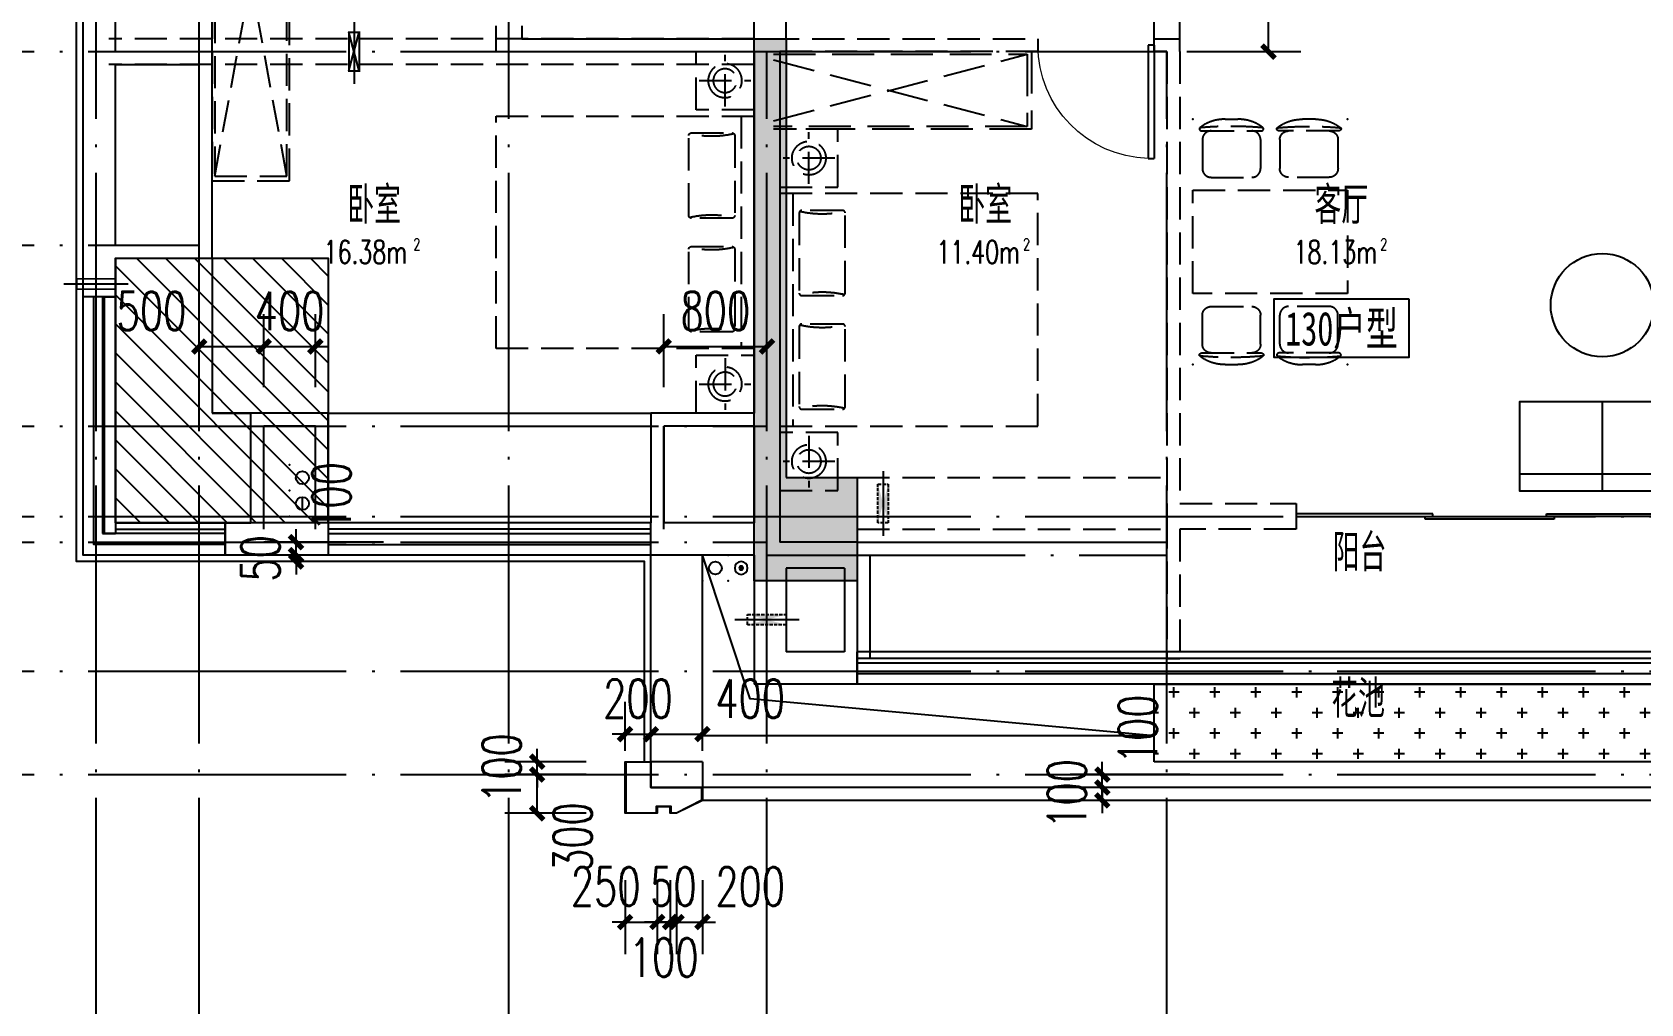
# Model space of a CAD drawing. Extents: x 41972 to 370663, y -1070170 to -56660.
# Drawn here: x 236102 to 248569, y -134063 to -126537 of the extents above; entities that cross this region are included whole.
import ezdxf
from ezdxf.enums import TextEntityAlignment as Align
from ezdxf.xclip import XClip

# ---------------------------------------------------------------- set-up
doc = ezdxf.new("R2010")
doc.units = 0
doc.header["$LTSCALE"] = 1000
doc.header["$MEASUREMENT"] = 0
doc.header["$XCLIPFRAME"] = 0
for name, pattern in [('130-bz$0$DASH', [0.35, 0.25, -0.1]), ('CG-BZC$0$DASH', [0.35, 0.25, -0.1]), ('DASH', [0.35, 0.25, -0.1]), ('DOTE', [2.42, 2, -0.2, 0.02, -0.2])]:
    doc.linetypes.add(name, pattern=pattern)
doc.layers.get('Defpoints').update_dxf_attribs({"color": 250})
for name, color, linetype in [('130-bz$0$A-FURN_家具', 251, 'Continuous'), ('130-bz$0$A-WALL-墙', 4, 'Continuous'), ('130-bz$0$A-WINDOW-门窗', 2, 'Continuous'), ('130-bz$0$A-填充', 8, 'Continuous'), ('130-bz$0$A-家具', 8, '130-bz$0$DASH'), ('130-bz$0$A-栏杆、扶手', 163, 'Continuous'), ('130-bz$0$A-看线（阳台、空调板、线脚、雨棚等）', 11, 'Continuous'), ('A-AXIS_轴号', 3, 'Continuous'), ('A-COLUMN_结构柱', 4, 'Continuous'), ('A-DOTE_轴线', 215, 'DOTE'), ('A-METAL_金属构件', 137, 'Continuous'), ('A-OVER_看线', 253, 'Continuous'), ('A-PUB_DIM_细部尺寸', 64, 'Continuous'), ('A-PUB_HATCH_柱填充', 9, 'Continuous'), ('A-WALL-墙', 4, 'Continuous'), ('A-套管', 140, 'Continuous'), ('A-投影线', 5, 'DASH'), ('A-楼板开洞', 1, 'Continuous'), ('A-立管', 6, 'Continuous'), ('CG-BZC$0$A-套管', 140, 'Continuous'), ('fur', 253, 'Continuous'), ('HXwz$0$A-房间名称', 31, 'Continuous'), ('SG-BZC$0$A-立管', 6, 'Continuous'), ('WALL', 9, 'Continuous')]:
    doc.layers.add(name, color=color, linetype=linetype)
doc.styles.add('_TCH_DIM_T3', font='SIMPLEX', dxfattribs={"width": 0.705882, "bigfont": 'GBCBIG.shx'})
doc.styles.add('HXwz$0$_TCH_SPACE', font='SIMPLEX', dxfattribs={"bigfont": 'GBCBIG'})
doc.styles.add('HXwz$0$TH-STYLE1', font='simhei.ttf', dxfattribs={"width": 0.7})
doc.dimstyles.new('_TCH_ARCH&&100', dxfattribs={"dimtxt": 297.5, "dimasz": 100, "dimexe": 250, "dimexo": 300, "dimgap": 126.25, "dimtad": 1, "dimdec": 0, "dimzin": 0, "dimdsep": 46, "dimtxsty": '_TCH_DIM_T3', "dimblk": 'ARCHTICK', "dimcen": 0.09, "dimclrt": 7, "dimazin": 2, "dimtfac": 1, "dimtdec": 0, "dimtix": 1, "dimtmove": 2, "dimatfit": 3, "dimfxl": 100, "dimtolj": 1, "dimtzin": 0, "dimarcsym": 0})

# ---------------------------------------------------------------- blocks, each defined once
blk = doc.blocks.new('130-bz$0$A$C15F22F64')
at = {"layer": '130-bz$0$A-FURN_家具', "linetype": '130-bz$0$DASH'}
for p, q in [((450, 0), (0, 0)), ((0, 0), (0, -450)), ((450, -450), (450, 0)), ((225, -425), (225, -25)), ((425, -225), (25, -225)), ((0, -450), (450, -450)), ((2000, -500), (0, -500)), ((0, -500), (0, -2300)), ((100, -500), (100, -2300)), ((2000, -2300), (2000, -500)), ((150, -650), (150, -1270)), ((150, -650), (150, -1270)), ((150, -650), (150, -1270)), ((486, -630), (170, -630)), ((486, -630), (170, -630)), ((486, -630), (170, -630)), ((506, -1270), (506, -650)), ((506, -1270), (506, -650)), ((506, -1270), (506, -650)), ((170, -1290), (486, -1290)), ((170, -1290), (486, -1290)), ((170, -1290), (486, -1290)), ((150, -1530), (150, -2150)), ((150, -1530), (150, -2150)), ((150, -1530), (150, -2150)), ((486, -1510), (170, -1510)), ((486, -1510), (170, -1510)), ((486, -1510), (170, -1510)), ((506, -2150), (506, -1530)), ((506, -2150), (506, -1530)), ((506, -2150), (506, -1530)), ((170, -2170), (486, -2170)), ((170, -2170), (486, -2170)), ((170, -2170), (486, -2170)), ((0, -2300), (2000, -2300)), ((450, -2350), (0, -2350)), ((0, -2350), (0, -2800)), ((450, -2800), (450, -2350)), ((225, -2375), (225, -2775)), ((425, -2575), (25, -2575)), ((0, -2800), (450, -2800))]:
    blk.add_line(p, q, dxfattribs=at)
for centre, radius in [((225, -225), 131), ((225, -225), 91.6), ((225, -2575), 131), ((225, -2575), 91.6)]:
    blk.add_circle(centre, radius, dxfattribs=at)
for centre, radius, start, end in [((170, -650), 20, 90, 180), ((170, -650), 20, 90, 180), ((170, -650), 20, 90, 180), ((328, 112), 768, 257.0583, 282.9417), ((328, 112), 768, 257.0583, 282.9417), ((328, 112), 768, 257.0583, 282.9417), ((486, -650), 20, 0, 90), ((486, -650), 20, 0, 90), ((486, -650), 20, 0, 90), ((170, -1270), 20, 180, 270), ((170, -1270), 20, 180, 270), ((170, -1270), 20, 180, 270), ((328, -2032), 768, 77.0583, 102.9417), ((328, -2032), 768, 77.0583, 102.9417), ((328, -2032), 768, 77.0583, 102.9417), ((486, -1270), 20, 270, 0), ((486, -1270), 20, 270, 0), ((486, -1270), 20, 270, 0), ((170, -1530), 20, 90, 180), ((170, -1530), 20, 90, 180), ((170, -1530), 20, 90, 180), ((328, -768), 768, 257.0583, 282.9417), ((328, -768), 768, 257.0583, 282.9417), ((328, -768), 768, 257.0583, 282.9417), ((486, -1530), 20, 0, 90), ((486, -1530), 20, 0, 90), ((486, -1530), 20, 0, 90), ((170, -2150), 20, 180, 270), ((170, -2150), 20, 180, 270), ((170, -2150), 20, 180, 270), ((328, -2912), 768, 77.0583, 102.9417), ((328, -2912), 768, 77.0583, 102.9417), ((328, -2912), 768, 77.0583, 102.9417), ((486, -2150), 20, 270, 0), ((486, -2150), 20, 270, 0), ((486, -2150), 20, 270, 0)]:
    blk.add_arc(centre, radius, start, end, dxfattribs=at)
blk = doc.blocks.new('130-bz$0$A$C0F097E94')
at = {"layer": '130-bz$0$A-FURN_家具', "linetype": '130-bz$0$DASH'}
for p, q in [((600, 3100), (0, 3100)), ((0, 3100), (0, 0)), ((580, 3066), (20, 3066)), ((20, 3066), (20, 34)), ((580, 34), (20, 3066)), ((20, 34), (580, 3066)), ((580, 34), (580, 3066)), ((600, 0), (600, 3100)), ((0, 0), (600, 0)), ((20, 34), (580, 34))]:
    blk.add_line(p, q, dxfattribs=at)
blk = doc.blocks.new('130-bz$0$A$C642F243C')
at = {"layer": '130-bz$0$A-FURN_家具', "linetype": '130-bz$0$DASH'}
for p, q in [((0, 600), (1300, 600)), ((0, 0), (0, 600)), ((1300, 600), (1300, 0)), ((20, 580), (1280, 580)), ((20, 20), (20, 580)), ((20, 580), (1280, 20)), ((20, 20), (1280, 580)), ((1280, 580), (1280, 20)), ((1300, 0), (0, 0)), ((1280, 20), (20, 20))]:
    blk.add_line(p, q, dxfattribs=at)
blk = doc.blocks.new('130-bz$0$A-chair-1')
at = {"layer": '130-bz$0$A-家具'}
for p, q in [((-360, -230), (-360, 230)), ((-360, -230), (-360, 230)), ((-292, 225), (-68, 225)), ((-292, 225), (-68, 225)), ((0, -158), (0, 158)), ((0, -158), (0, 158)), ((-450, -50), (-450, 50)), ((-450, -50), (-450, 50)), ((-292, -225), (-68, -225)), ((-292, -225), (-68, -225))]:
    blk.add_line(p, q, dxfattribs=at)
for centre, radius, start, end in [((-144, 56), 306, 141.5383, 181.1294), ((-144, 56), 306, 141.5383, 181.1294), ((2318, 0), 2713, 174.8023, 185.1977), ((2318, 0), 2713, 174.8023, 185.1977), ((-376, 239), 10, 67.33, 139.2735), ((-376, 239), 10, 67.33, 139.2735), ((-380, 230), 20, 0, 67.33), ((-380, 230), 20, 0, 67.33), ((-292, 158), 67.5, 90, 180), ((-292, 158), 67.5, 90, 180), ((-68, 158), 67.5, 0, 90), ((-68, 158), 67.5, 0, 90), ((-144, -56), 306, 178.8706, 218.4617), ((-144, -56), 306, 178.8706, 218.4617), ((-376, -239), 10, 220.7265, 292.67), ((-376, -239), 10, 220.7265, 292.67), ((-380, -230), 20, 292.67, 0), ((-380, -230), 20, 292.67, 0), ((-292, -158), 67.5, 180, 270), ((-292, -158), 67.5, 180, 270), ((-68, -158), 67.5, 270, 0), ((-68, -158), 67.5, 270, 0)]:
    blk.add_arc(centre, radius, start, end, dxfattribs=at)
blk = doc.blocks.new('130-bz$0$4人餐桌')
at = {"layer": '130-bz$0$A-家具'}
blk.add_lwpolyline([(0, -550), (1200, -550), (1200, -1350), (0, -1350)], close=True, dxfattribs=at)
for p in [(0, 0), (1200, 0), (0, -1900), (1200, -1900)]:
    blk.add_point(p, dxfattribs=at)
for p, rotation in [((300, -450), 270), ((900, -1450), 90)]:
    blk.add_blockref('130-bz$0$A-chair-1', p, dxfattribs=dict(at, rotation=rotation))
at = {"layer": '130-bz$0$A-家具', "xscale": -1}
for p, rotation in [((900, -450), 90), ((300, -1450), 270)]:
    blk.add_blockref('130-bz$0$A-chair-1', p, dxfattribs=dict(at, rotation=rotation))
blk = doc.blocks.new('130-bz$0$餐桌1')
at = {"layer": '130-bz$0$A-家具'}
blk.add_blockref('130-bz$0$4人餐桌', (0, 1), dxfattribs=at)
blk = doc.blocks.new('130-bz$0$$DorLib2D$00000001')
for p, q in [((0.45, 0.975), (0.5, 0.975)), ((0.45, 0), (0.45, 0.975)), ((0.5, 0), (0.5, 0.975)), ((0.5, 0), (0.45, 0))]:
    blk.add_line(p, q)
at = {"lineweight": 13}
blk.add_arc((0.475, 0), 0.975, 91.4693, 180, dxfattribs=at)
blk = doc.blocks.new('130-bz$0$$WINLIB2D$00000001')
at = {"color": 0}
for points in [[(-0.5, 0.5), (-0.5, -0.5)], [(-0.5, 0.5), (0.5, 0.5)], [(0.5, -0.5), (0.5, 0.5)], [(0.5, 0.1667), (-0.5, 0.1667)], [(0.5, -0.1667), (-0.5, -0.1667)], [(-0.5, -0.5), (0.5, -0.5)]]:
    blk.add_lwpolyline(points, dxfattribs=at)
blk = doc.blocks.new('130-bz$0$$DorLib2D$00000132')
at = {"color": 0, "linetype": 'Continuous'}
for p, q in [((-0.5, 0.1042), (-0.5, 0)), ((-0.1467, 0.1042), (-0.5, 0.1042)), ((-0.1467, 0), (-0.1467, 0.1042)), ((0.1467, 0.1042), (0.5, 0.1042)), ((0.1467, 0), (0.1467, 0.1042)), ((0.5, 0.1042), (0.5, 0)), ((-0.5, 0), (-0.1467, 0)), ((-0.1667, 0), (0.1667, 0)), ((-0.1667, -0.1042), (-0.1667, 0)), ((0.5, 0), (0.1467, 0)), ((0.1667, 0), (0.1667, -0.1042)), ((0.1667, -0.1042), (-0.1667, -0.1042))]:
    blk.add_line(p, q, dxfattribs=at)
blk = doc.blocks.new('$plan$00002591')
at = {"layer": 'fur'}
for p, q in [((800, -693), (800, 0)), ((1440, -693), (1440, 0)), ((2080, -133), (800, -133)), ((0, -800), (693, -800)), ((133, -800), (133, -2080))]:
    blk.add_line(p, q, dxfattribs=at)
blk.add_lwpolyline([(800, -693, 0.414214), (693, -800), (693, -1440), (693, -2080), (0, -2080), (0, -1440), (693, -1440), (0, -1440), (0, -800, -0.414214), (800, 0), (1440, 0), (2080, 0), (2080, -693), (1440, -693)], format="xyb", close=True, dxfattribs=at)
blk.add_circle((1440, -1440), 400, dxfattribs=at)
blk.add_arc((800, -800), 667, 90, 180, dxfattribs=at)
blk = doc.blocks.new('130-bz')
at = {"layer": '130-bz$0$A-填充'}
h = blk.add_hatch(dxfattribs=at)
h.set_pattern_fill('ANSI31,_O', color=8, scale=100)
h.set_pattern_definition([(45, (1766.67, 383.33), (-112.2532, 112.2532), [])])
h.paths.add_polyline_path([(14800, 1850), (16450, 1850), (16450, 3900), (14800, 3900)])
h = blk.add_hatch(dxfattribs=at)
h.set_pattern_fill('CROSS', color=8, scale=100)
h.set_pattern_definition([(0, (4564.46, 1700), (158.75, 158.75), [79.375, -238.125]), (90, (4604.15, 1660.31), (-158.75, 158.75), [79.375, -238.125])])
h.paths.add_polyline_path([(8400, 0), (8400, 600), (3350, 600), (3350, 0)])
blk.add_line((15700, 2700), (15400, 2700))
at = {"layer": '130-bz$0$A-WALL-墙'}
for p, q in [((16700, 5500), (16700, 7850)), ((15700, 5500), (15700, 7600)), ((15800, 5500), (15800, 7600)), ((16450, 5500), (16450, 7600)), ((13300, 5700), (13300, 5600)), ((13500, 5500), (13500, 5700)), ((8300, 5600), (8200, 5600)), ((8200, 5500), (8200, 5600)), ((8200, 5500), (8200, 5500)), ((11300, 5500), (11300, 2600)), ((13300, 5600), (11400, 5600)), ((11500, 5500), (11500, 2700)), ((13500, 5500), (11500, 5500)), ((15700, 3900), (15700, 5500)), ((16450, 5500), (15800, 5500)), ((16700, 4000), (16700, 5500)), ((16450, 5400), (15800, 5400)), ((15800, 4000), (15800, 5400)), ((16450, 4000), (16450, 5400)), ((16450, 4000), (15800, 4000)), ((16700, 3600), (16700, 4000)), ((16450, 3900), (15700, 3900)), ((16450, 3900), (16450, 3600)), ((16450, 3600), (16700, 3600)), ((16450, 3600), (16450, 1767)), ((16550, 3600), (16450, 3600)), ((16550, 3600), (16550, 1767)), ((11500, 2700), (12300, 2700)), ((12300, 2700), (12300, 1850)), ((14800, 2700), (15400, 2700)), ((14800, 1850), (14800, 2700)), ((15400, 1850), (15400, 2700)), ((11300, 2600), (11300, 1700)), ((11500, 2600), (12200, 2600)), ((11500, 2600), (11500, 1850)), ((12200, 2600), (12200, 1850)), ((14900, 2600), (15300, 2600)), ((14900, 1850), (14900, 2600)), ((15300, 1850), (15300, 2600)), ((11500, 1850), (12200, 1850)), ((12300, 1600), (12300, 1850)), ((14800, 1850), (14800, 1600)), ((14900, 1850), (15300, 1850)), ((15600, 1850), (15400, 1850)), ((15600, 1600), (15600, 1850)), ((16550, 1767), (16450, 1767)), ((10700, 1700), (10700, 850)), ((10700, 1700), (11300, 1700)), ((11300, 1700), (11300, 1700)), ((10800, 1500), (10800, 850)), ((10800, 1500), (11250, 1500)), ((11250, 1500), (11250, 850)), ((11500, 1600), (12200, 1600)), ((11500, 1600), (11500, 1600)), ((11500, 1600), (11500, 600)), ((12200, 1600), (12300, 1600)), ((14800, 1600), (14900, 1600)), ((14900, 1600), (15300, 1600)), ((15300, 1600), (15600, 1600)), ((10700, 850), (10700, 600)), ((10800, 850), (11250, 850)), ((10700, 600), (10800, 600)), ((10800, 600), (11500, 600))]:
    blk.add_line(p, q, dxfattribs=at)
at = {"layer": '130-bz$0$A-WALL-墙', "linetype": '130-bz$0$DASH'}
for p, q in [((8200, 5500), (8200, 2000)), ((8400, 5600), (8300, 5600)), ((8300, 5500), (8300, 1900)), ((8300, 5500), (8400, 5500)), ((8400, 5500), (8400, 5600)), ((11400, 5600), (9300, 5600)), ((9300, 5600), (9300, 5500)), ((9300, 5500), (11300, 5500)), ((8200, 2000), (7300, 2000)), ((7300, 2000), (7300, 1800)), ((8300, 1900), (8300, 800)), ((7300, 1800), (8200, 1800)), ((8200, 1800), (8200, 800)), ((8300, 800), (8200, 800))]:
    blk.add_line(p, q, dxfattribs=at)
at = {"layer": '130-bz$0$A-WINDOW-门窗'}
for p, q in [((15700, 3900), (15700, 2700)), ((16450, 3600), (16700, 3600)), ((14800, 2700), (12300, 2700)), ((15400, 2700), (15700, 2700)), ((15600, 1850), (15600, 1600)), ((10700, 1700), (8300, 1700))]:
    blk.add_line(p, q, dxfattribs=at)
for points in [[(15600, 1850), (16450, 1850), (16450, 3600)], [(15600, 1683), (16617, 1683), (16617, 3600)], [(15600, 1767), (16533, 1767), (16533, 3600)], [(15600, 1600), (16700, 1600), (16700, 3600)]]:
    blk.add_lwpolyline(points, dxfattribs=at)
at = {"layer": '130-bz$0$A-填充', "color": 8}
for points in [[(14800, 1850), (16450, 1850), (16450, 3900), (14800, 3900)], [(8400, 0), (8400, 600), (3350, 600), (3350, 0)]]:
    blk.add_lwpolyline(points, close=True, dxfattribs=at)
at = {"layer": '130-bz$0$A-栏杆、扶手'}
for p, q in [((3750, 850), (10700, 850)), ((3750, 800), (10700, 800))]:
    blk.add_line(p, q, dxfattribs=at)
for points in [[(12300, 1850), (14800, 1850)], [(12300, 1800), (14800, 1800)], [(16450, 1850), (15600, 1850)], [(16450, 1800), (15600, 1800)]]:
    blk.add_lwpolyline(points, dxfattribs=at)
at = {"layer": '130-bz$0$A-看线（阳台、空调板、线脚、雨棚等）'}
for points in [[(3350, -200), (12300, -200), (12300, 1600)], [(8400, 200), (11900, 200), (11900, 1600)], [(3350, 0), (3350, 0), (8400, 0)]]:
    blk.add_lwpolyline(points, dxfattribs=at)
at = {"layer": 'A-投影线'}
for p, q in [((8200, 5600), (8200, 6700)), ((8400, 5600), (8400, 6700)), ((11250, 5600), (11250, 6700)), ((11500, 5600), (11500, 6700)), ((11500, 5600), (16500, 5600)), ((11500, 5400), (16500, 5400)), ((10700, 2200), (8300, 2200)), ((10700, 1800), (8300, 1800))]:
    blk.add_line(p, q, dxfattribs=at)
at = {"layer": 'A-楼板开洞'}
blk.add_lwpolyline([(8400, 200), (11530, 487), (11900, 1600)], dxfattribs=at)
at = {"xscale": -1}
blk.add_blockref('130-bz$0$A$C0F097E94', (15700, 4500), dxfattribs=at)
ref = blk.add_blockref('130-bz$0$A$C642F243C', (11550, 4900), dxfattribs=dict(xscale=-1.6923))
XClip(ref).set_block_clipping_path([(118.17644629, -0.0000000033), (1300.0000000345, 599.9999999988)])
blk.add_blockref('130-bz$0$A$C15F22F64', (11500, 5500))
ref = blk.add_blockref('130-bz$0$A$C15F22F64', (11300, 4900), dxfattribs=dict(xscale=-1))
XClip(ref).set_block_clipping_path([(0, -2800.0001124165), (2061.4922778019, 0)])
at = {"yscale": -1}
blk.add_blockref('$plan$00002591', (3486, 2096), dxfattribs=at)
at = {"layer": '130-bz$0$A-WINDOW-门窗'}
for name, p, xscale, yscale, zscale, rotation in [('130-bz$0$$DorLib2D$00000001', (8850, 5550), 900, 900, 100, 180), ('130-bz$0$$DorLib2D$00000132', (5800, 1900), -3000, 200, 200, 359.9996300975443), ('130-bz$0$$WINLIB2D$00000001', (13550, 1725), 2500, -250, 250, 359.9999999999939)]:
    blk.add_blockref(name, p, dxfattribs=dict(at, xscale=xscale, yscale=yscale, zscale=zscale, rotation=rotation))
at = {"layer": '130-bz$0$A-WINDOW-门窗', "xscale": 7350, "yscale": 250, "zscale": 250}
blk.add_blockref('130-bz$0$$WINLIB2D$00000001', (7025, 725), dxfattribs=at)
at = {"layer": '130-bz$0$A-家具', "xscale": -1}
blk.add_blockref('130-bz$0$餐桌1', (8100, 4975), dxfattribs=at)
blk = doc.blocks.new('SG-BZC$0$ASDGASDF151')
at = {"layer": 'SG-BZC$0$A-立管'}
blk.add_lwpolyline([(50, -100), (150, -100)], dxfattribs=at)
blk.add_circle((100, -100), 50, dxfattribs=at)
for p in [(0, 0), (200, 0), (0, -200), (200, -200)]:
    blk.add_point(p, dxfattribs=at)
blk = doc.blocks.new('SG-BZC$0$立管%%c100')
at = {"layer": 'SG-BZC$0$A-立管'}
blk.add_circle((100, -100), 50, dxfattribs=at)
for p in [(0, 0), (200, 0), (0, -200), (200, -200)]:
    blk.add_point(p, dxfattribs=at)
blk = doc.blocks.new('34GTQ24TG')
at = {"layer": 'A-立管'}
blk.add_hatch(color=256, dxfattribs=at).paths.add_polyline_path([(0, -15, -1), (0, 15, -1), (0, -15)])
for radius in [50, 15]:
    blk.add_circle((0, 0), radius, dxfattribs=at)
blk = doc.blocks.new('SG-BZC')
at = {"layer": 'A-立管'}
blk.add_blockref('34GTQ24TG', (18750, 400), dxfattribs=at)
at = {"layer": 'SG-BZC$0$A-立管', "xscale": -0.9979199999999996, "yscale": 0.9979199999999996, "zscale": 0.9979199999999996}
blk.add_blockref('SG-BZC$0$立管%%c100', (22250, 1199), dxfattribs=at)
for name, p, rotation in [('SG-BZC$0$ASDGASDF151', (22250, 800), 270), ('SG-BZC$0$立管%%c100', (18850, 300), 180)]:
    blk.add_blockref(name, p, dxfattribs=dict(at, rotation=rotation))
blk = doc.blocks.new('CG-BZC$0$P-套管（卫生间排风洞）')
at = {"layer": 'CG-BZC$0$A-套管'}
blk.add_line((-250, 0), (250, 0), dxfattribs=at)
at = {"layer": 'CG-BZC$0$A-套管', "linetype": 'CG-BZC$0$DASH', "ltscale": 0.5, "const_width": 15}
blk.add_lwpolyline([(150, 40), (-150, 40), (-150, -40), (150, -40)], close=True, dxfattribs=at)
blk = doc.blocks.new('P-套管（空调预留洞低位）')
at = {"layer": 'A-套管', "ltscale": 0.5}
blk.add_line((250, 0), (-250, 0), dxfattribs=at)
at = {"layer": 'A-套管', "linetype": 'DASH', "ltscale": 0.5, "const_width": 15}
blk.add_lwpolyline([(-150, 40), (150, 40), (150, -40), (-150, -40)], close=True, dxfattribs=at)
at = {"layer": 'A-套管', "ltscale": 0.5}
for points in [[(-150, 40), (150, -40)], [(-150, -40), (150, 40)]]:
    blk.add_lwpolyline(points, dxfattribs=at)
blk = doc.blocks.new('P-套管（空调预留洞高位）')
at = {"layer": 'A-套管', "ltscale": 0.1}
h = blk.add_hatch(color=256, dxfattribs=at)
h.dxf.hatch_style = 1
h.paths.add_polyline_path([(150, 40), (-150, 40), (0, 0), (150, 40)])
h.paths.add_polyline_path([(0, 0), (-150, -40), (150, -40), (0, 0)])
blk.add_line((250, 0), (-250, 0), dxfattribs=at)
at = {"layer": 'A-套管', "linetype": 'DASH', "ltscale": 0.1}
blk.add_lwpolyline([(150, -40), (-150, -40), (-150, 40), (150, 40)], close=True, dxfattribs=at)
blk = doc.blocks.new('CG-BZC')
at = {"layer": 'A-套管', "xscale": -1, "rotation": 270}
blk.add_blockref('P-套管（空调预留洞低位）', (31040, -4500), dxfattribs=at)
at = {"layer": 'A-套管', "extrusion": (0, 0, -1), "zscale": -1}
for p, rotation in [((-26940, -8000), 90), ((-27840, -8900), 179.9999999999866)]:
    blk.add_blockref('P-套管（空调预留洞高位）', p, dxfattribs=dict(at, rotation=rotation))
at = {"layer": 'CG-BZC$0$A-套管'}
blk.add_blockref('CG-BZC$0$P-套管（卫生间排风洞）', (33040, -6300), dxfattribs=at)
blk = doc.blocks.new('A$C18840BC2')
at = {"layer": 'A-PUB_HATCH_柱填充'}
blk.add_hatch(color=256, dxfattribs=at).paths.add_polyline_path([(25800, 1500), (25800, 700), (26600, 700), (26600, 4900), (26350, 4900), (26350, 1500), (25800, 1500)])
at = {"layer": 'A-COLUMN_结构柱'}
for p, q in [((26600, 4900), (26350, 4900)), ((26350, 4900), (26350, 1500)), ((26600, 700), (26600, 4900)), ((25800, 1500), (25800, 700)), ((26350, 1500), (25800, 1500)), ((25800, 700), (26600, 700))]:
    blk.add_line(p, q, dxfattribs=at)
blk = doc.blocks.new('_ArchTick')
at = {"color": 0, "linetype": 'ByBlock', "const_width": 0.4}
blk.add_lwpolyline([(-0.5, -0.5), (0.5, 0.5)], dxfattribs=at)
blk = doc.blocks.new('*D5127')
at = {"layer": 'A-AXIS_轴号', "color": 0, "lineweight": -2, "transparency": 16777216}
for p, q in [((18153, 16300), (19037, 16300)), ((18787, 15000), (18787, 16300)), ((18153, 15000), (19037, 15000))]:
    blk.add_line(p, q, dxfattribs=at)
at = {"layer": 'Defpoints', "color": 0, "transparency": 16777216}
for p in [(17853, 16300), (18787, 16300), (17853, 15000)]:
    blk.add_point(p, dxfattribs=at)
at = {"layer": 'A-AXIS_轴号', "color": 0, "lineweight": -2, "transparency": 16777216, "xscale": 100, "yscale": 100, "zscale": 100}
for p, rotation in [((18787, 16300), 90), ((18787, 15000), 270)]:
    blk.add_blockref('_ArchTick', p, dxfattribs=dict(at, rotation=rotation))
at = {"layer": 'A-AXIS_轴号', "color": 7, "transparency": 16777216, "insert": (18512, 15650), "char_height": 297.5, "attachment_point": 5, "rotation": 90, "style": '_TCH_DIM_T3'}
blk.add_mtext('\\A1;1300', dxfattribs=at)
blk = doc.blocks.new('*D5207')
at = {"layer": 'A-PUB_DIM_细部尺寸', "color": 0, "lineweight": -2, "transparency": 16777216}
for p, q in [((14100, 12400), (14100, 12966)), ((14900, 12400), (14900, 12966)), ((14100, 12716), (14900, 12716))]:
    blk.add_line(p, q, dxfattribs=at)
at = {"layer": 'Defpoints', "color": 0, "transparency": 16777216}
for p in [(14900, 12716), (14100, 12100), (14900, 12100)]:
    blk.add_point(p, dxfattribs=at)
at = {"layer": 'A-PUB_DIM_细部尺寸', "color": 0, "lineweight": -2, "transparency": 16777216, "xscale": 100, "yscale": 100, "zscale": 100, "rotation": 180}
blk.add_blockref('_ArchTick', (14100, 12716), dxfattribs=at)
at = {"layer": 'A-PUB_DIM_细部尺寸', "color": 0, "lineweight": -2, "transparency": 16777216, "xscale": 100, "yscale": 100, "zscale": 100}
blk.add_blockref('_ArchTick', (14900, 12716), dxfattribs=at)
at = {"layer": 'A-PUB_DIM_细部尺寸', "color": 7, "transparency": 16777216, "insert": (14500, 12991), "char_height": 297.5, "attachment_point": 5, "style": '_TCH_DIM_T3'}
blk.add_mtext('\\A1;800', dxfattribs=at)
blk = doc.blocks.new('*D5208')
at = {"layer": 'A-PUB_DIM_细部尺寸', "color": 0, "lineweight": -2, "transparency": 16777216}
for p, q in [((11000, 12400), (11000, 12966)), ((11400, 12400), (11400, 12966)), ((11000, 12716), (10900, 12716)), ((11000, 12716), (11400, 12716)), ((11400, 12716), (11500, 12716))]:
    blk.add_line(p, q, dxfattribs=at)
at = {"layer": 'Defpoints', "color": 0, "transparency": 16777216}
for p in [(11400, 12716), (11000, 12100), (11400, 12100)]:
    blk.add_point(p, dxfattribs=at)
at = {"layer": 'A-PUB_DIM_细部尺寸', "color": 0, "lineweight": -2, "transparency": 16777216, "xscale": 100, "yscale": 100, "zscale": 100}
blk.add_blockref('_ArchTick', (11000, 12716), dxfattribs=at)
at = {"layer": 'A-PUB_DIM_细部尺寸', "color": 0, "lineweight": -2, "transparency": 16777216, "xscale": 100, "yscale": 100, "zscale": 100, "rotation": 180}
blk.add_blockref('_ArchTick', (11400, 12716), dxfattribs=at)
at = {"layer": 'A-PUB_DIM_细部尺寸', "color": 7, "transparency": 16777216, "insert": (11200, 12991), "char_height": 297.5, "attachment_point": 5, "style": '_TCH_DIM_T3'}
blk.add_mtext('\\A1;400', dxfattribs=at)
blk = doc.blocks.new('*D5209')
at = {"layer": 'A-PUB_DIM_细部尺寸', "color": 0, "lineweight": -2, "transparency": 16777216}
for p, q in [((10500, 12400), (10500, 12966)), ((11000, 12400), (11000, 12966)), ((10500, 12716), (11000, 12716))]:
    blk.add_line(p, q, dxfattribs=at)
at = {"layer": 'Defpoints', "color": 0, "transparency": 16777216}
for p in [(11000, 12716), (10500, 12100), (11000, 12100)]:
    blk.add_point(p, dxfattribs=at)
at = {"layer": 'A-PUB_DIM_细部尺寸', "color": 0, "lineweight": -2, "transparency": 16777216, "xscale": 100, "yscale": 100, "zscale": 100, "rotation": 180}
blk.add_blockref('_ArchTick', (10500, 12716), dxfattribs=at)
at = {"layer": 'A-PUB_DIM_细部尺寸', "color": 0, "lineweight": -2, "transparency": 16777216, "xscale": 100, "yscale": 100, "zscale": 100}
blk.add_blockref('_ArchTick', (11000, 12716), dxfattribs=at)
at = {"layer": 'A-PUB_DIM_细部尺寸', "color": 7, "transparency": 16777216, "insert": (10130, 12991), "char_height": 297.5, "attachment_point": 5, "style": '_TCH_DIM_T3'}
blk.add_mtext('\\A1;500', dxfattribs=at)
blk = doc.blocks.new('HXwz$0$户型编号')
at = {"layer": 'HXwz$0$A-房间名称'}
blk.add_lwpolyline([(-700, 300), (700, 300), (700, -300), (-700, -300)], close=True, dxfattribs=at)
at = {"layer": 'HXwz$0$A-房间名称', "style": 'HXwz$0$TH-STYLE1', "width": 0.7}
blk.add_attdef('房间编号', text='', height=350, dxfattribs=at).set_placement((0, 0), align=Align.MIDDLE)
blk = doc.blocks.new('HXwz')
at = {"layer": 'HXwz$0$A-房间名称'}
ref = blk.add_blockref('HXwz$0$户型编号', (107753, 1159), dxfattribs=dict(at, xscale=-0.7484399999999997, yscale=0.7484399999999997, zscale=0.7484399999999997))
ref.add_attrib('房间编号', '130户型', dxfattribs={"layer": '0', "height": 262, "style": 'HXwz$0$TH-STYLE1', "width": 0.7}).set_placement((107753, 1159), align=Align.MIDDLE)
at = {"layer": 'HXwz$0$A-房间名称', "style": 'HXwz$0$_TCH_SPACE'}
for s, p in [('卧室', (100047, 1965)), ('卧室', (104783, 1965)), ('客厅', (107543, 1965)), ('阳台', (107684, -726)), ('花池', (107673, -1859))]:
    blk.add_text(s, height=289.4, dxfattribs=at).set_placement(p)
at = {"layer": 'HXwz$0$A-房间名称', "style": 'HXwz$0$_TCH_SPACE', "width": 0.705882}
for s, height, p in [('16.38m', 178.5, (99864, 1658)), ('2', 89.2, (100560, 1763)), ('11.40m', 178.5, (104613, 1658)), ('2', 89.2, (105285, 1763)), ('18.13m', 178.5, (107381, 1658)), ('2', 89.2, (108053, 1763))]:
    blk.add_text(s, height=height, dxfattribs=at).set_placement(p)
blk = doc.blocks.new('A$C09CB0F95')
at = {"layer": 'A-METAL_金属构件'}
blk.add_lwpolyline([(200, 395), (5, 395), (5, 5), (245, 5), (245, 55), (355, 55), (355, 5), (399, 5), (595, 104), (595, 200), (600, 200), (600, 100), (400, 0), (350, 0), (350, 50), (250, 50), (250, 0), (0, 0), (0, 400), (200, 400)], close=True, dxfattribs=at)
blk.add_lwpolyline([(200, 395), (200, 200), (595, 200)], dxfattribs=at)
blk = doc.blocks.new('e32')
at = {"layer": 'A-OVER_看线'}
for points in [[(111096, 174465), (111096, 176015), (115496, 176015), (115496, 184615), (112246, 184615)], [(99246, 174165), (106646, 174165), (106646, 174165), (110646, 174165)]]:
    blk.add_lwpolyline(points, dxfattribs=at)
at = {"layer": 'A-WALL-墙'}
for p, q in [((110646, 174465), (111046, 174465)), ((110646, 174465), (110646, 174265)), ((111046, 174465), (111046, 174265)), ((110646, 174265), (111046, 174265))]:
    blk.add_line(p, q, dxfattribs=at)
at = {"layer": 'A-METAL_金属构件', "xscale": -1}
blk.add_blockref('A$C09CB0F95', (111246, 174065), dxfattribs=at)
blk = doc.blocks.new('*D6469')
at = {"layer": 'A-PUB_DIM_细部尺寸', "color": 0, "lineweight": -2, "transparency": 16777216}
for p, q in [((240397, -132287), (239766, -132287)), ((240016, -132587), (240016, -132287)), ((240397, -132587), (239766, -132587))]:
    blk.add_line(p, q, dxfattribs=at)
at = {"layer": 'Defpoints', "color": 0, "transparency": 16777216}
for p in [(240016, -132287), (240697, -132287), (240697, -132587)]:
    blk.add_point(p, dxfattribs=at)
at = {"layer": 'A-PUB_DIM_细部尺寸', "color": 0, "lineweight": -2, "transparency": 16777216, "xscale": 100, "yscale": 100, "zscale": 100}
for p, rotation in [((240016, -132287), 90), ((240016, -132587), 270)]:
    blk.add_blockref('_ArchTick', p, dxfattribs=dict(at, rotation=rotation))
at = {"layer": 'A-PUB_DIM_细部尺寸', "color": 7, "transparency": 16777216, "insert": (240291, -132772), "char_height": 297.5, "attachment_point": 5, "rotation": 90, "style": '_TCH_DIM_T3'}
blk.add_mtext('\\A1;300', dxfattribs=at)
blk = doc.blocks.new('*D6470')
at = {"layer": 'A-PUB_DIM_细部尺寸', "color": 0, "lineweight": -2, "transparency": 16777216}
for p, q in [((240016, -132187), (240016, -132087)), ((240397, -132187), (239766, -132187)), ((240016, -132287), (240016, -132187)), ((240397, -132287), (239766, -132287)), ((240016, -132287), (240016, -132387))]:
    blk.add_line(p, q, dxfattribs=at)
at = {"layer": 'Defpoints', "color": 0, "transparency": 16777216}
for p in [(240016, -132187), (240697, -132187), (240697, -132287)]:
    blk.add_point(p, dxfattribs=at)
at = {"layer": 'A-PUB_DIM_细部尺寸', "color": 0, "lineweight": -2, "transparency": 16777216, "xscale": 100, "yscale": 100, "zscale": 100}
for p, rotation in [((240016, -132187), 270), ((240016, -132287), 90)]:
    blk.add_blockref('_ArchTick', p, dxfattribs=dict(at, rotation=rotation))
at = {"layer": 'A-PUB_DIM_细部尺寸', "color": 7, "transparency": 16777216, "insert": (239741, -132237), "char_height": 297.5, "attachment_point": 5, "rotation": 90, "style": '_TCH_DIM_T3'}
blk.add_mtext('\\A1;100', dxfattribs=at)
blk = doc.blocks.new('*D6471')
at = {"layer": 'A-PUB_DIM_细部尺寸', "color": 0, "lineweight": -2, "transparency": 16777216}
for p, q in [((241097, -133105), (241097, -133679)), ((241297, -133105), (241297, -133679)), ((241097, -133429), (240997, -133429)), ((241097, -133429), (241297, -133429)), ((241297, -133429), (241397, -133429))]:
    blk.add_line(p, q, dxfattribs=at)
at = {"layer": 'Defpoints', "color": 0, "transparency": 16777216}
for p in [(241097, -132805), (241297, -132805), (241297, -133429)]:
    blk.add_point(p, dxfattribs=at)
at = {"layer": 'A-PUB_DIM_细部尺寸', "color": 0, "lineweight": -2, "transparency": 16777216, "xscale": 100, "yscale": 100, "zscale": 100}
blk.add_blockref('_ArchTick', (241097, -133429), dxfattribs=at)
at = {"layer": 'A-PUB_DIM_细部尺寸', "color": 0, "lineweight": -2, "transparency": 16777216, "xscale": 100, "yscale": 100, "zscale": 100, "rotation": 180}
blk.add_blockref('_ArchTick', (241297, -133429), dxfattribs=at)
at = {"layer": 'A-PUB_DIM_细部尺寸', "color": 7, "transparency": 16777216, "insert": (241667, -133154), "char_height": 297.5, "attachment_point": 5, "style": '_TCH_DIM_T3'}
blk.add_mtext('\\A1;200', dxfattribs=at)
blk = doc.blocks.new('*D6472')
at = {"layer": 'A-PUB_DIM_细部尺寸', "color": 0, "lineweight": -2, "transparency": 16777216}
for p, q in [((241047, -133105), (241047, -133679)), ((241097, -133105), (241097, -133679)), ((241047, -133429), (240947, -133429)), ((241047, -133429), (241097, -133429)), ((241097, -133429), (241197, -133429))]:
    blk.add_line(p, q, dxfattribs=at)
at = {"layer": 'Defpoints', "color": 0, "transparency": 16777216}
for p in [(241047, -132805), (241097, -132805), (241097, -133429)]:
    blk.add_point(p, dxfattribs=at)
at = {"layer": 'A-PUB_DIM_细部尺寸', "color": 0, "lineweight": -2, "transparency": 16777216, "xscale": 100, "yscale": 100, "zscale": 100}
blk.add_blockref('_ArchTick', (241047, -133429), dxfattribs=at)
at = {"layer": 'A-PUB_DIM_细部尺寸', "color": 0, "lineweight": -2, "transparency": 16777216, "xscale": 100, "yscale": 100, "zscale": 100, "rotation": 180}
blk.add_blockref('_ArchTick', (241097, -133429), dxfattribs=at)
at = {"layer": 'A-PUB_DIM_细部尺寸', "color": 7, "transparency": 16777216, "insert": (241072, -133154), "char_height": 297.5, "attachment_point": 5, "style": '_TCH_DIM_T3'}
blk.add_mtext('\\A1;50', dxfattribs=at)
blk = doc.blocks.new('*D6473')
at = {"layer": 'A-PUB_DIM_细部尺寸', "color": 0, "lineweight": -2, "transparency": 16777216}
for p, q in [((240947, -133105), (240947, -133679)), ((241047, -133105), (241047, -133679)), ((240947, -133429), (240847, -133429)), ((240947, -133429), (241047, -133429)), ((241047, -133429), (241147, -133429))]:
    blk.add_line(p, q, dxfattribs=at)
at = {"layer": 'Defpoints', "color": 0, "transparency": 16777216}
for p in [(240947, -132805), (241047, -132805), (241047, -133429)]:
    blk.add_point(p, dxfattribs=at)
at = {"layer": 'A-PUB_DIM_细部尺寸', "color": 0, "lineweight": -2, "transparency": 16777216, "xscale": 100, "yscale": 100, "zscale": 100}
blk.add_blockref('_ArchTick', (240947, -133429), dxfattribs=at)
at = {"layer": 'A-PUB_DIM_细部尺寸', "color": 0, "lineweight": -2, "transparency": 16777216, "xscale": 100, "yscale": 100, "zscale": 100, "rotation": 180}
blk.add_blockref('_ArchTick', (241047, -133429), dxfattribs=at)
at = {"layer": 'A-PUB_DIM_细部尺寸', "color": 7, "transparency": 16777216, "insert": (240997, -133704), "char_height": 297.5, "attachment_point": 5, "style": '_TCH_DIM_T3'}
blk.add_mtext('\\A1;100', dxfattribs=at)
blk = doc.blocks.new('*D6474')
at = {"layer": 'A-PUB_DIM_细部尺寸', "color": 0, "lineweight": -2, "transparency": 16777216}
for p, q in [((240697, -133105), (240697, -133679)), ((240947, -133105), (240947, -133679)), ((240697, -133429), (240597, -133429)), ((240697, -133429), (240947, -133429)), ((240947, -133429), (241047, -133429))]:
    blk.add_line(p, q, dxfattribs=at)
at = {"layer": 'Defpoints', "color": 0, "transparency": 16777216}
for p in [(240697, -132805), (240947, -132805), (240947, -133429)]:
    blk.add_point(p, dxfattribs=at)
at = {"layer": 'A-PUB_DIM_细部尺寸', "color": 0, "lineweight": -2, "transparency": 16777216, "xscale": 100, "yscale": 100, "zscale": 100}
blk.add_blockref('_ArchTick', (240697, -133429), dxfattribs=at)
at = {"layer": 'A-PUB_DIM_细部尺寸', "color": 0, "lineweight": -2, "transparency": 16777216, "xscale": 100, "yscale": 100, "zscale": 100, "rotation": 180}
blk.add_blockref('_ArchTick', (240947, -133429), dxfattribs=at)
at = {"layer": 'A-PUB_DIM_细部尺寸', "color": 7, "transparency": 16777216, "insert": (240547, -133154), "char_height": 297.5, "attachment_point": 5, "style": '_TCH_DIM_T3'}
blk.add_mtext('\\A1;250', dxfattribs=at)
blk = doc.blocks.new('*D6475')
at = {"layer": 'A-PUB_DIM_细部尺寸', "color": 0, "lineweight": -2, "transparency": 16777216}
for p, q in [((240897, -132102), (240897, -131724)), ((241297, -132102), (241297, -131724)), ((240897, -131974), (241297, -131974))]:
    blk.add_line(p, q, dxfattribs=at)
at = {"layer": 'Defpoints', "color": 0, "transparency": 16777216}
for p in [(241297, -131974), (240897, -132402), (241297, -132402)]:
    blk.add_point(p, dxfattribs=at)
at = {"layer": 'A-PUB_DIM_细部尺寸', "color": 0, "lineweight": -2, "transparency": 16777216, "xscale": 100, "yscale": 100, "zscale": 100, "rotation": 180}
blk.add_blockref('_ArchTick', (240897, -131974), dxfattribs=at)
at = {"layer": 'A-PUB_DIM_细部尺寸', "color": 0, "lineweight": -2, "transparency": 16777216, "xscale": 100, "yscale": 100, "zscale": 100}
blk.add_blockref('_ArchTick', (241297, -131974), dxfattribs=at)
at = {"layer": 'A-PUB_DIM_细部尺寸', "color": 7, "transparency": 16777216, "insert": (241667, -131699), "char_height": 297.5, "attachment_point": 5, "style": '_TCH_DIM_T3'}
blk.add_mtext('\\A1;400', dxfattribs=at)
blk = doc.blocks.new('*D6476')
at = {"layer": 'A-PUB_DIM_细部尺寸', "color": 0, "lineweight": -2, "transparency": 16777216}
for p, q in [((240697, -132102), (240697, -131724)), ((240897, -132102), (240897, -131724)), ((240697, -131974), (240597, -131974)), ((240697, -131974), (240897, -131974)), ((240897, -131974), (240997, -131974))]:
    blk.add_line(p, q, dxfattribs=at)
at = {"layer": 'Defpoints', "color": 0, "transparency": 16777216}
for p in [(240897, -131974), (240697, -132402), (240897, -132402)]:
    blk.add_point(p, dxfattribs=at)
at = {"layer": 'A-PUB_DIM_细部尺寸', "color": 0, "lineweight": -2, "transparency": 16777216, "xscale": 100, "yscale": 100, "zscale": 100}
blk.add_blockref('_ArchTick', (240697, -131974), dxfattribs=at)
at = {"layer": 'A-PUB_DIM_细部尺寸', "color": 0, "lineweight": -2, "transparency": 16777216, "xscale": 100, "yscale": 100, "zscale": 100, "rotation": 180}
blk.add_blockref('_ArchTick', (240897, -131974), dxfattribs=at)
at = {"layer": 'A-PUB_DIM_细部尺寸', "color": 7, "transparency": 16777216, "insert": (240797, -131699), "char_height": 297.5, "attachment_point": 5, "style": '_TCH_DIM_T3'}
blk.add_mtext('\\A1;200', dxfattribs=at)
blk = doc.blocks.new('*D6514')
at = {"layer": 'A-PUB_DIM_细部尺寸', "color": 0, "lineweight": -2, "transparency": 16777216}
for p, q in [((244396, -132287), (244396, -132187)), ((245073, -132287), (244146, -132287)), ((245073, -132387), (244146, -132387)), ((244396, -132387), (244396, -132287)), ((244396, -132387), (244396, -132487))]:
    blk.add_line(p, q, dxfattribs=at)
at = {"layer": 'Defpoints', "color": 0, "transparency": 16777216}
for p in [(244396, -132287), (245373, -132287), (245373, -132387)]:
    blk.add_point(p, dxfattribs=at)
at = {"layer": 'A-PUB_DIM_细部尺寸', "color": 0, "lineweight": -2, "transparency": 16777216, "xscale": 100, "yscale": 100, "zscale": 100}
for p, rotation in [((244396, -132287), 270), ((244396, -132387), 90)]:
    blk.add_blockref('_ArchTick', p, dxfattribs=dict(at, rotation=rotation))
at = {"layer": 'A-PUB_DIM_细部尺寸', "color": 7, "transparency": 16777216, "insert": (244671, -131937), "char_height": 297.5, "attachment_point": 5, "rotation": 90, "style": '_TCH_DIM_T3'}
blk.add_mtext('\\A1;100', dxfattribs=at)
blk = doc.blocks.new('*D6515')
at = {"layer": 'A-PUB_DIM_细部尺寸', "color": 0, "lineweight": -2, "transparency": 16777216}
for p, q in [((245073, -132387), (244146, -132387)), ((244396, -132387), (244396, -132287)), ((244396, -132487), (244396, -132387)), ((245073, -132487), (244146, -132487)), ((244396, -132487), (244396, -132587))]:
    blk.add_line(p, q, dxfattribs=at)
at = {"layer": 'Defpoints', "color": 0, "transparency": 16777216}
for p in [(244396, -132387), (245373, -132387), (245373, -132487)]:
    blk.add_point(p, dxfattribs=at)
at = {"layer": 'A-PUB_DIM_细部尺寸', "color": 0, "lineweight": -2, "transparency": 16777216, "xscale": 100, "yscale": 100, "zscale": 100}
for p, rotation in [((244396, -132387), 270), ((244396, -132487), 90)]:
    blk.add_blockref('_ArchTick', p, dxfattribs=dict(at, rotation=rotation))
at = {"layer": 'A-PUB_DIM_细部尺寸', "color": 7, "transparency": 16777216, "insert": (244121, -132437), "char_height": 297.5, "attachment_point": 5, "rotation": 90, "style": '_TCH_DIM_T3'}
blk.add_mtext('\\A1;100', dxfattribs=at)
blk = doc.blocks.new('*D6516')
at = {"layer": 'A-PUB_DIM_细部尺寸', "color": 0, "lineweight": -2, "transparency": 16777216}
for p, q in [((238147, -130487), (238147, -130387)), ((238824, -130487), (237897, -130487)), ((238147, -130587), (238147, -130487)), ((238824, -130587), (237897, -130587)), ((238147, -130587), (238147, -130687))]:
    blk.add_line(p, q, dxfattribs=at)
at = {"layer": 'Defpoints', "color": 0, "transparency": 16777216}
for p in [(238147, -130487), (239124, -130487), (239124, -130587)]:
    blk.add_point(p, dxfattribs=at)
at = {"layer": 'A-PUB_DIM_细部尺寸', "color": 0, "lineweight": -2, "transparency": 16777216, "xscale": 100, "yscale": 100, "zscale": 100}
for p, rotation in [((238147, -130487), 270), ((238147, -130587), 90)]:
    blk.add_blockref('_ArchTick', p, dxfattribs=dict(at, rotation=rotation))
at = {"layer": 'A-PUB_DIM_细部尺寸', "color": 7, "transparency": 16777216, "insert": (238422, -130137), "char_height": 297.5, "attachment_point": 5, "rotation": 90, "style": '_TCH_DIM_T3'}
blk.add_mtext('\\A1;100', dxfattribs=at)
blk = doc.blocks.new('*D6517')
at = {"layer": 'A-PUB_DIM_细部尺寸', "color": 0, "lineweight": -2, "transparency": 16777216}
for p, q in [((238147, -130587), (238147, -130487)), ((238824, -130587), (237897, -130587)), ((238824, -130637), (237897, -130637)), ((238147, -130637), (238147, -130587)), ((238147, -130637), (238147, -130737))]:
    blk.add_line(p, q, dxfattribs=at)
at = {"layer": 'Defpoints', "color": 0, "transparency": 16777216}
for p in [(238147, -130587), (239124, -130587), (239124, -130637)]:
    blk.add_point(p, dxfattribs=at)
at = {"layer": 'A-PUB_DIM_细部尺寸', "color": 0, "lineweight": -2, "transparency": 16777216, "xscale": 100, "yscale": 100, "zscale": 100}
for p, rotation in [((238147, -130587), 270), ((238147, -130637), 90)]:
    blk.add_blockref('_ArchTick', p, dxfattribs=dict(at, rotation=rotation))
at = {"layer": 'A-PUB_DIM_细部尺寸', "color": 7, "transparency": 16777216, "insert": (237872, -130612), "char_height": 297.5, "attachment_point": 5, "rotation": 90, "style": '_TCH_DIM_T3'}
blk.add_mtext('\\A1;50', dxfattribs=at)
blk = doc.blocks.new('A$C5F987C3E')
at = {"layer": 'A-DOTE_轴线'}
for p, q in [((9700, 4800), (9700, 27200)), ((10500, 4800), (10500, 27200)), ((12900, 4800), (12900, 27200)), ((4800, 15000), (18000, 15000)), ((14900, 4800), (14900, 15000)), ((18000, 4800), (18000, 15000)), ((4800, 13500), (10500, 13500)), ((4800, 12100), (14900, 12100)), ((11000, 11300), (11000, 12100)), ((11400, 11300), (11400, 12100)), ((14100, 11300), (14100, 12100)), ((4800, 11400), (23100, 11400)), ((4800, 11200), (14900, 11200)), ((14900, 11100), (18000, 11100)), ((15700, 10300), (15700, 11100)), ((4800, 10200), (26300, 10200)), ((4800, 9400), (26300, 9400))]:
    blk.add_line(p, q, dxfattribs=at)
at = {"layer": 'A-AXIS_轴号'}
dim = blk.add_aligned_dim(p1=(17853.3, 15000), p2=(17853.3, 16300), distance=-933.7, dimstyle='_TCH_ARCH&&100', dxfattribs=at)
dim.commit()
dim.dimension.update_dxf_attribs({"geometry": '*D5127', "text_midpoint": (18512, 15650)})
at = {"layer": 'A-PUB_DIM_细部尺寸'}
dim = blk.add_linear_dim(base=(11000, 12716.4), p1=(10500, 12100), p2=(11000, 12100), angle=360, dimstyle='_TCH_ARCH&&100', dxfattribs=at)
dim.commit()
dim.dimension.update_dxf_attribs({"geometry": '*D5209', "text_midpoint": (10130, 12991.4), "dimtype": 161})
for p1, p2, picture, middle in [((11000, 12100), (11400, 12100), '*D5208', (11200, 12991.4)), ((14100, 12100), (14900, 12100), '*D5207', (14500, 12991.4))]:
    dim = blk.add_aligned_dim(p1=p1, p2=p2, distance=616.4, dimstyle='_TCH_ARCH&&100', dxfattribs=at)
    dim.commit()
    dim.dimension.update_dxf_attribs({"geometry": picture, "text_midpoint": middle})
blk = doc.blocks.new('7d')
at = {"layer": 'A-PUB_DIM_细部尺寸'}
for base, p1, p2, angle, picture, middle in [((238147, -130486.5), (239124.2, -130586.5), (239124.2, -130486.5), 90, '*D6516', (238422, -130136.5)), ((241297, -131974.1), (240897, -132402.1), (241297, -132402.1), 0, '*D6475', (241667, -131699.1)), ((244396, -132286.5), (245373.2, -132386.5), (245373.2, -132286.5), 90, '*D6514', (244671, -131936.5)), ((240016.2, -132286.5), (240697, -132586.5), (240697, -132286.5), 90, '*D6469', (240291.2, -132771.6)), ((240947, -133428.8), (240697, -132805.4), (240947, -132805.4), 0, '*D6474', (240546.8, -133153.8)), ((241047, -133428.8), (240947, -132805.4), (241047, -132805.4), 0, '*D6473', (240997, -133703.8)), ((241297, -133428.8), (241097, -132805.4), (241297, -132805.4), 0, '*D6471', (241667, -133153.8))]:
    dim = blk.add_linear_dim(base=base, p1=p1, p2=p2, angle=angle, dimstyle='_TCH_ARCH&&100', dxfattribs=at)
    dim.commit()
    dim.dimension.update_dxf_attribs({"geometry": picture, "text_midpoint": middle, "dimtype": 161})
for p1, p2, distance, picture, middle in [((239124.2, -130636.5), (239124.2, -130586.5), 977.2, '*D6517', (237872, -130611.5)), ((240697, -132402.1), (240897, -132402.1), 428, '*D6476', (240797, -131699.1)), ((240697, -132286.5), (240697, -132186.5), 680.8, '*D6470', (239741.2, -132236.5)), ((245373.2, -132486.5), (245373.2, -132386.5), 977.2, '*D6515', (244121, -132436.5)), ((241047, -132805.4), (241097, -132805.4), -623.4, '*D6472', (241072, -133153.8))]:
    dim = blk.add_aligned_dim(p1=p1, p2=p2, distance=distance, dimstyle='_TCH_ARCH&&100', dxfattribs=at)
    dim.commit()
    dim.dimension.update_dxf_attribs({"geometry": picture, "text_midpoint": middle})

msp = doc.modelspace()

# ---------------------------------------------------------------- block references
for name, p in [('A$C5F987C3E', (226897, -141687)), ('7d', (0, 0)), ('HXwz', (138497, -129987))]:
    msp.add_blockref(name, p)
at = {"xscale": -1}
for name, p in [('SG-BZC', (260347, -131087)), ('CG-BZC', (269637, -122187)), ('130-bz', (253197, -132187))]:
    msp.add_blockref(name, p, dxfattribs=at)
at = {"layer": 'A-METAL_金属构件', "xscale": -1}
msp.add_blockref('e32', (351943, -306652), dxfattribs=at)
at = {"layer": 'WALL', "xscale": -1}
msp.add_blockref('A$C18840BC2', (268297, -131487), dxfattribs=at)

doc.saveas('drawing.dxf')
